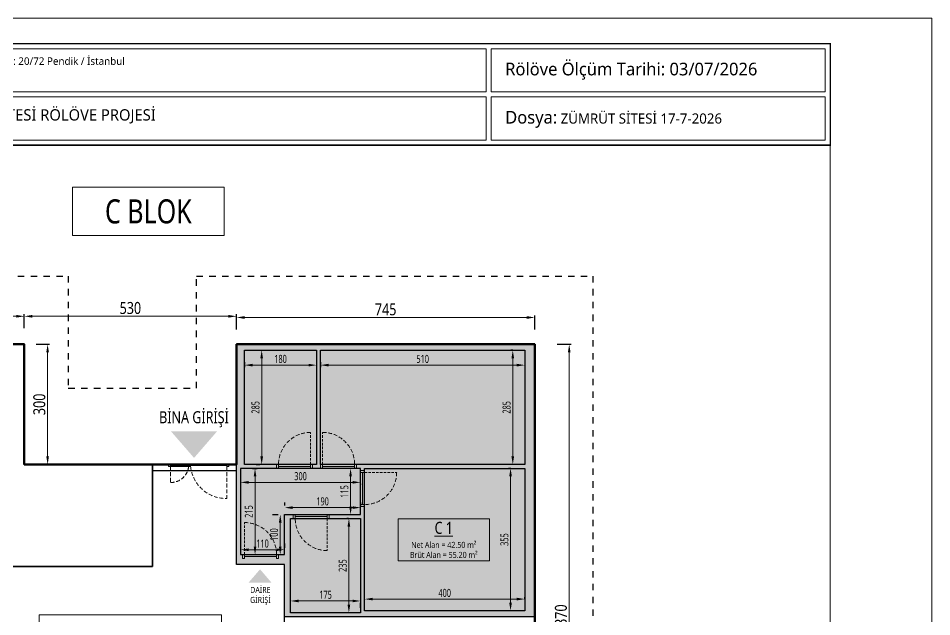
# Model space of a CAD drawing. Header units: metres. Extents: x 41905 to 73816, y -45641 to -42980.
# Drawn here: x 58440 to 60721, y -44474 to -42980 of the extents above; entities that cross this region are included whole.
import ezdxf

# ---------------------------------------------------------------- set-up
doc = ezdxf.new("R2010")
doc.units = ezdxf.units.M
doc.linetypes.add('HIDDEN2', pattern=[4.7625, 3.175, -1.5875])
doc.linetypes.add('JIS_02_1.2', pattern=[64.008, 32.004, -32.004])
for name, color, linetype, lineweight, true_color in [('0A PLAN BOYAMA', 7, 'Continuous', 13, 0xffdf7f), ('A GİRİŞ OKU', 1, 'Continuous', 13, 0xff0000), ('A YAZDIRMA', 7, 'Continuous', 13, 0x848484), ('A ÖLÇÜ DIŞ', 1, 'Continuous', 13, 0xff0000)]:
    doc.layers.add(name, color=color, linetype=linetype, lineweight=lineweight, true_color=true_color)
for name, color, linetype, lineweight in [('A ALAN BRÜT', 5, 'Continuous', 30), ('A ANTET', 7, 'Continuous', 13), ('A BİNA KONTUR', 4, 'Continuous', 50), ('A BİNA KONTUR KESİK', 4, 'JIS_02_1.2', 30), ('A DUVAR', 7, 'Continuous', 30), ('A KAPI', 11, 'Continuous', 13), ('A KAPI KESİK', 11, 'HIDDEN2', 13), ('A MERDİVEN', 3, 'Continuous', 13), ('A YAZI', 7, 'Continuous', 13)]:
    doc.layers.add(name, color=color, linetype=linetype, lineweight=lineweight)
doc.styles.add('HİB GENISO .70', font='GENISO.ttf', dxfattribs={"width": 0.7})
doc.styles.add('HİB NORMAL', font='segoeui.ttf')
doc.styles.add('HİB Segoe Bold', font='segoeuib.ttf', dxfattribs={"width": 0.8})
doc.styles.add('HİB SEGOE Normal .7', font='segoeui.ttf', dxfattribs={"width": 0.7})
doc.styles.add('HİB Segoe Semilight .7', font='segoeuisl.ttf', dxfattribs={"width": 0.7})
doc.dimstyles.new('HİB New', dxfattribs={"dimtxt": 12, "dimasz": 18, "dimexe": 5, "dimexo": 30, "dimgap": 5, "dimtad": 1, "dimdec": 0, "dimzin": 0, "dimdsep": 46, "dimtxsty": 'HİB Segoe Semilight .7', "dimcen": 0.09, "dimclrd": 256, "dimclre": 256, "dimclrt": 256, "dimadec": 0, "dimazin": 0, "dimtfac": 1, "dimtdec": 4, "dimtix": 1, "dimtofl": 0, "dimtmove": 0, "dimatfit": 3, "dimfxl": 30, "dimfxlon": 1, "dimtvp": 1, "dimtolj": 1, "dimtzin": 0, "dimlwd": -1, "dimlwe": -3, "dimarcsym": 0})

# ---------------------------------------------------------------- blocks, each defined once
blk = doc.blocks.new('safsafsaf')
at = {"layer": 'A ANTET', "linetype": 'ByBlock', "ltscale": 100}
blk.add_line((49168, -37858.9), (52997.3, -37858.9), dxfattribs=at)
at = {"layer": 'A ANTET', "linetype": 'ByBlock', "ltscale": 100, "const_width": 4.22}
blk.add_lwpolyline([(49168, -37858.9), (52997.3, -37858.9), (52997.3, -38140.5), (49168, -38140.5)], close=True, dxfattribs=at)
at = {"layer": 'A ANTET', "linetype": 'ByBlock', "ltscale": 100}
for points in [[(52997.3, -40674.5), (49168, -40674.5), (49168, -37858.9), (52997.3, -37858.9)], [(49860.6, -37873), (52042.3, -37873), (52042.3, -37992.7), (49860.6, -37992.7)], [(52056.4, -37992.7), (52983.2, -37992.7), (52983.2, -37873), (52056.4, -37873)], [(49860.6, -38006.7), (52042.3, -38006.7), (52042.3, -38126.4), (49860.6, -38126.4)], [(52056.4, -38126.4), (52983.2, -38126.4), (52983.2, -38006.7), (52056.4, -38006.7)]]:
    blk.add_lwpolyline(points, close=True, dxfattribs=at)
at = {"layer": 'A YAZDIRMA', "linetype": 'ByBlock', "ltscale": 100}
blk.add_lwpolyline([(53278.8, -40744.9), (53278.8, -37788.5), (49097.6, -37788.5), (49097.6, -40744.9)], close=True, dxfattribs=at)
at = {"layer": 'A ANTET', "linetype": 'ByBlock', "ltscale": 100, "attachment_point": 1, "style": 'HİB NORMAL'}
for s, insert, char_height, width in [('\\A1;\\pxql;Bozoğlu Mimarlık ve Tasarım Hizmetleri - Batı Mh. Ihlamur Sk. No: 20/72 Pendik / İstanbul\\PTel: 0538 796 27 73 - www.bozogluarchitects.com', (49896.5, -37896.8), 20.906, 1289.576), ('\\pxql;MALTEPE GİRNE MH. 16732-25 ZÜMRÜT SİTESİ RÖLÖVE PROJESİ', (49900, -38040.7), 31.359, 1361.276)]:
    blk.add_mtext(s, dxfattribs=dict(at, insert=insert, char_height=char_height, width=width))
at = {"layer": 'A ANTET', "color": 0, "linetype": 'ByBlock', "ltscale": 100, "char_height": 35.195, "width": 810.705, "attachment_point": 7, "style": 'HİB NORMAL'}
for s, insert in [('\\pxql;Rölöve Ölçüm Tarihi: 03/07/2026', (52095.2, -37958.7)), ('\\pxql;Dosya:{\\H0.8019x; ZÜMRÜT SİTESİ 17-7-2026}', (52095.2, -38092.4))]:
    blk.add_mtext(s, dxfattribs=dict(at, insert=insert))
blk = doc.blocks.new('*D17960')
at = {"layer": 'A ÖLÇÜ DIŞ', "lineweight": -3, "ltscale": 0.5}
for p, q in [((59004.6, -43838.5), (59004.6, -43850.6)), ((59184.6, -43838.5), (59184.6, -43850.6))]:
    blk.add_line(p, q, dxfattribs=at)
at = {"layer": 'A ÖLÇÜ DIŞ', "ltscale": 0.5}
blk.add_line((59024.6, -43845.6), (59164.6, -43845.6), dxfattribs=at)
at = {"layer": 'A ÖLÇÜ DIŞ'}
for points in [[(59024.6, -43842.3), (59024.6, -43849), (59004.6, -43845.6)], [(59164.6, -43849), (59164.6, -43842.3), (59184.6, -43845.6)]]:
    blk.add_solid(points, dxfattribs=at)
at = {"layer": 'Defpoints', "color": 0}
for p in [(59004.6, -43808.5), (59184.6, -43808.5), (59184.6, -43845.6)]:
    blk.add_point(p, dxfattribs=at)
at = {"layer": 'A ÖLÇÜ DIŞ', "ltscale": 0.5, "insert": (59094.6, -43830.2), "char_height": 20, "attachment_point": 5, "style": 'HİB SEGOE Normal .7'}
blk.add_mtext('\\A1;180', dxfattribs=at)
blk = doc.blocks.new('*D17961')
at = {"layer": 'A ÖLÇÜ DIŞ', "lineweight": -3, "ltscale": 0.5}
for p, q in [((59194.6, -43838.5), (59194.6, -43850.6)), ((59704.6, -43838.5), (59704.6, -43850.6))]:
    blk.add_line(p, q, dxfattribs=at)
at = {"layer": 'A ÖLÇÜ DIŞ', "ltscale": 0.5}
blk.add_line((59214.6, -43845.6), (59684.6, -43845.6), dxfattribs=at)
at = {"layer": 'A ÖLÇÜ DIŞ'}
for points in [[(59214.6, -43842.3), (59214.6, -43849), (59194.6, -43845.6)], [(59684.6, -43849), (59684.6, -43842.3), (59704.6, -43845.6)]]:
    blk.add_solid(points, dxfattribs=at)
at = {"layer": 'Defpoints', "color": 0}
for p in [(59194.6, -43808.5), (59704.6, -43808.5), (59704.6, -43845.6)]:
    blk.add_point(p, dxfattribs=at)
at = {"layer": 'A ÖLÇÜ DIŞ', "ltscale": 0.5, "insert": (59449.6, -43830.2), "char_height": 20, "attachment_point": 5, "style": 'HİB SEGOE Normal .7'}
blk.add_mtext('\\A1;510', dxfattribs=at)
blk = doc.blocks.new('*D17962')
at = {"layer": 'A ÖLÇÜ DIŞ', "lineweight": -3, "ltscale": 0.5}
for p, q in [((59674.6, -43808.5), (59669.6, -43808.5)), ((59674.6, -44093.5), (59669.6, -44093.5))]:
    blk.add_line(p, q, dxfattribs=at)
at = {"layer": 'A ÖLÇÜ DIŞ', "ltscale": 0.5}
blk.add_line((59674.6, -43828.5), (59674.6, -44073.5), dxfattribs=at)
at = {"layer": 'A ÖLÇÜ DIŞ'}
for points in [[(59677.9, -43828.5), (59671.2, -43828.5), (59674.6, -43808.5)], [(59671.2, -44073.5), (59677.9, -44073.5), (59674.6, -44093.5)]]:
    blk.add_solid(points, dxfattribs=at)
at = {"layer": 'Defpoints', "color": 0}
for p in [(59704.6, -43808.5), (59674.6, -44093.5), (59704.6, -44093.5)]:
    blk.add_point(p, dxfattribs=at)
at = {"layer": 'A ÖLÇÜ DIŞ', "ltscale": 0.5, "insert": (59659.2, -43951), "char_height": 20, "attachment_point": 5, "rotation": 90, "style": 'HİB SEGOE Normal .7'}
blk.add_mtext('\\A1;285', dxfattribs=at)
blk = doc.blocks.new('*D17963')
at = {"layer": 'A ÖLÇÜ DIŞ', "lineweight": -3, "ltscale": 0.5}
for p, q in [((59669.6, -44103.5), (59664, -44103.5)), ((59669.6, -44458.5), (59664, -44458.5))]:
    blk.add_line(p, q, dxfattribs=at)
at = {"layer": 'A ÖLÇÜ DIŞ', "ltscale": 0.5}
blk.add_line((59669, -44123.5), (59669, -44438.5), dxfattribs=at)
at = {"layer": 'A ÖLÇÜ DIŞ'}
for points in [[(59672.4, -44123.5), (59665.7, -44123.5), (59669, -44103.5)], [(59665.7, -44438.5), (59672.4, -44438.5), (59669, -44458.5)]]:
    blk.add_solid(points, dxfattribs=at)
at = {"layer": 'Defpoints', "color": 0}
for p in [(59699.6, -44103.5), (59669, -44458.5), (59699.6, -44458.5)]:
    blk.add_point(p, dxfattribs=at)
at = {"layer": 'A ÖLÇÜ DIŞ', "ltscale": 0.5, "insert": (59653.7, -44281), "char_height": 20, "attachment_point": 5, "rotation": 90, "style": 'HİB SEGOE Normal .7'}
blk.add_mtext('\\A1;355', dxfattribs=at)
blk = doc.blocks.new('*D17997')
at = {"layer": 'A ÖLÇÜ DIŞ', "lineweight": -3, "ltscale": 0.5}
for p, q in [((58994.6, -44141.9), (58994.6, -44143.2)), ((59294.6, -44141.9), (59294.6, -44143.2))]:
    blk.add_line(p, q, dxfattribs=at)
at = {"layer": 'A ÖLÇÜ DIŞ', "ltscale": 0.5}
blk.add_line((59274.6, -44138.2), (59014.6, -44138.2), dxfattribs=at)
at = {"layer": 'A ÖLÇÜ DIŞ'}
for points in [[(59014.6, -44134.8), (59014.6, -44141.5), (58994.6, -44138.2)], [(59274.6, -44141.5), (59274.6, -44134.8), (59294.6, -44138.2)]]:
    blk.add_solid(points, dxfattribs=at)
at = {"layer": 'Defpoints', "color": 0}
for p in [(58994.6, -44111.9), (59294.6, -44111.9), (58994.6, -44138.2)]:
    blk.add_point(p, dxfattribs=at)
at = {"layer": 'A ÖLÇÜ DIŞ', "ltscale": 0.5, "insert": (59144.6, -44122.8), "char_height": 20, "attachment_point": 5, "style": 'HİB SEGOE Normal .7'}
blk.add_mtext('\\A1;300', dxfattribs=at)
blk = doc.blocks.new('*D17998')
at = {"layer": 'A ÖLÇÜ DIŞ', "lineweight": -3, "ltscale": 0.5}
for p, q in [((59264.6, -44103.5), (59264.5, -44103.5)), ((59264.6, -44218.5), (59264.5, -44218.5))]:
    blk.add_line(p, q, dxfattribs=at)
at = {"layer": 'A ÖLÇÜ DIŞ', "ltscale": 0.5}
blk.add_line((59269.5, -44123.5), (59269.5, -44198.5), dxfattribs=at)
at = {"layer": 'A ÖLÇÜ DIŞ'}
for points in [[(59272.8, -44123.5), (59266.1, -44123.5), (59269.5, -44103.5)], [(59266.1, -44198.5), (59272.8, -44198.5), (59269.5, -44218.5)]]:
    blk.add_solid(points, dxfattribs=at)
at = {"layer": 'Defpoints', "color": 0}
for p in [(59294.6, -44103.5), (59269.5, -44218.5), (59294.6, -44218.5)]:
    blk.add_point(p, dxfattribs=at)
at = {"layer": 'A ÖLÇÜ DIŞ', "ltscale": 0.5, "insert": (59254.1, -44161), "char_height": 20, "attachment_point": 5, "rotation": 90, "style": 'HİB SEGOE Normal .7'}
blk.add_mtext('\\A1;115', dxfattribs=at)
blk = doc.blocks.new('*D17999')
at = {"layer": 'A ÖLÇÜ DIŞ', "lineweight": -3, "ltscale": 0.5}
for p, q in [((59104.6, -44188.5), (59104.6, -44196.2)), ((59294.6, -44188.5), (59294.6, -44196.2))]:
    blk.add_line(p, q, dxfattribs=at)
at = {"layer": 'A ÖLÇÜ DIŞ', "ltscale": 0.5}
blk.add_line((59274.6, -44201.2), (59124.6, -44201.2), dxfattribs=at)
at = {"layer": 'A ÖLÇÜ DIŞ'}
for points in [[(59124.6, -44197.9), (59124.6, -44204.6), (59104.6, -44201.2)], [(59274.6, -44204.6), (59274.6, -44197.9), (59294.6, -44201.2)]]:
    blk.add_solid(points, dxfattribs=at)
at = {"layer": 'Defpoints', "color": 0}
for p in [(59104.6, -44201.2), (59104.6, -44218.5), (59294.6, -44218.5)]:
    blk.add_point(p, dxfattribs=at)
at = {"layer": 'A ÖLÇÜ DIŞ', "ltscale": 0.5, "insert": (59199.6, -44185.8), "char_height": 20, "attachment_point": 5, "style": 'HİB SEGOE Normal .7'}
blk.add_mtext('\\A1;190', dxfattribs=at)
blk = doc.blocks.new('*D18000')
at = {"layer": 'A ÖLÇÜ DIŞ', "lineweight": -3, "ltscale": 0.5}
for p, q in [((59074.6, -44218.5), (59088.8, -44218.5)), ((59074.6, -44318.5), (59088.8, -44318.5))]:
    blk.add_line(p, q, dxfattribs=at)
at = {"layer": 'A ÖLÇÜ DIŞ', "ltscale": 0.5}
blk.add_line((59093.8, -44238.5), (59093.8, -44298.5), dxfattribs=at)
at = {"layer": 'A ÖLÇÜ DIŞ'}
for points in [[(59097.2, -44238.5), (59090.5, -44238.5), (59093.8, -44218.5)], [(59090.5, -44298.5), (59097.2, -44298.5), (59093.8, -44318.5)]]:
    blk.add_solid(points, dxfattribs=at)
at = {"layer": 'Defpoints', "color": 0}
for p in [(59104.6, -44218.5), (59093.8, -44318.5), (59104.6, -44318.5)]:
    blk.add_point(p, dxfattribs=at)
at = {"layer": 'A ÖLÇÜ DIŞ', "ltscale": 0.5, "insert": (59078.4, -44268.5), "char_height": 20, "attachment_point": 5, "rotation": 90, "style": 'HİB SEGOE Normal .7'}
blk.add_mtext('\\A1;100', dxfattribs=at)
blk = doc.blocks.new('*D18001')
at = {"layer": 'A ÖLÇÜ DIŞ', "lineweight": -3, "ltscale": 0.5}
for p, q in [((58994.6, -44290.8), (58994.6, -44301.4)), ((59104.6, -44290.8), (59104.6, -44301.4))]:
    blk.add_line(p, q, dxfattribs=at)
at = {"layer": 'A ÖLÇÜ DIŞ', "ltscale": 0.5}
blk.add_line((59084.6, -44306.4), (59014.6, -44306.4), dxfattribs=at)
at = {"layer": 'A ÖLÇÜ DIŞ'}
for points in [[(59014.6, -44303), (59014.6, -44309.7), (58994.6, -44306.4)], [(59084.6, -44309.7), (59084.6, -44303), (59104.6, -44306.4)]]:
    blk.add_solid(points, dxfattribs=at)
at = {"layer": 'Defpoints', "color": 0}
for p in [(58994.6, -44306.4), (58994.6, -44320.8), (59104.6, -44320.8)]:
    blk.add_point(p, dxfattribs=at)
at = {"layer": 'A ÖLÇÜ DIŞ', "ltscale": 0.5, "insert": (59049.6, -44291), "char_height": 20, "attachment_point": 5, "style": 'HİB SEGOE Normal .7'}
blk.add_mtext('\\A1;110', dxfattribs=at)
blk = doc.blocks.new('*D18002')
at = {"layer": 'A ÖLÇÜ DIŞ', "lineweight": -3, "ltscale": 0.5}
for p, q in [((59024.6, -44103.5), (59035.9, -44103.5)), ((59024.6, -44318.5), (59035.9, -44318.5))]:
    blk.add_line(p, q, dxfattribs=at)
at = {"layer": 'A ÖLÇÜ DIŞ', "ltscale": 0.5}
blk.add_line((59030.9, -44123.5), (59030.9, -44298.5), dxfattribs=at)
at = {"layer": 'A ÖLÇÜ DIŞ'}
for points in [[(59034.2, -44123.5), (59027.5, -44123.5), (59030.9, -44103.5)], [(59027.5, -44298.5), (59034.2, -44298.5), (59030.9, -44318.5)]]:
    blk.add_solid(points, dxfattribs=at)
at = {"layer": 'Defpoints', "color": 0}
for p in [(58994.6, -44103.5), (58994.6, -44318.5), (59030.9, -44318.5)]:
    blk.add_point(p, dxfattribs=at)
at = {"layer": 'A ÖLÇÜ DIŞ', "ltscale": 0.5, "insert": (59015.5, -44211), "char_height": 20, "attachment_point": 5, "rotation": 90, "style": 'HİB SEGOE Normal .7'}
blk.add_mtext('\\A1;215', dxfattribs=at)
blk = doc.blocks.new('*D18003')
at = {"layer": 'A ÖLÇÜ DIŞ', "ltscale": 0.5}
blk.add_line((59139.6, -44434.2), (59274.6, -44434.2), dxfattribs=at)
at = {"layer": 'A ÖLÇÜ DIŞ', "lineweight": -3, "ltscale": 0.5}
for p, q in [((59119.6, -44451.5), (59119.6, -44439.2)), ((59294.6, -44451.5), (59294.6, -44439.2))]:
    blk.add_line(p, q, dxfattribs=at)
at = {"layer": 'A ÖLÇÜ DIŞ'}
for points in [[(59139.6, -44430.9), (59139.6, -44437.5), (59119.6, -44434.2)], [(59274.6, -44437.5), (59274.6, -44430.9), (59294.6, -44434.2)]]:
    blk.add_solid(points, dxfattribs=at)
at = {"layer": 'Defpoints', "color": 0}
for p in [(59119.6, -44421.5), (59294.6, -44421.5), (59294.6, -44434.2)]:
    blk.add_point(p, dxfattribs=at)
at = {"layer": 'A ÖLÇÜ DIŞ', "ltscale": 0.5, "insert": (59207.1, -44418.8), "char_height": 20, "attachment_point": 5, "style": 'HİB SEGOE Normal .7'}
blk.add_mtext('\\A1;175', dxfattribs=at)
blk = doc.blocks.new('*D18004')
at = {"layer": 'A ÖLÇÜ DIŞ', "lineweight": -3, "ltscale": 0.5}
for p, q in [((59264.6, -44228.5), (59260.3, -44228.5)), ((59264.6, -44463.5), (59260.3, -44463.5))]:
    blk.add_line(p, q, dxfattribs=at)
at = {"layer": 'A ÖLÇÜ DIŞ', "ltscale": 0.5}
blk.add_line((59265.3, -44443.5), (59265.3, -44248.5), dxfattribs=at)
at = {"layer": 'A ÖLÇÜ DIŞ'}
for points in [[(59268.6, -44248.5), (59261.9, -44248.5), (59265.3, -44228.5)], [(59261.9, -44443.5), (59268.6, -44443.5), (59265.3, -44463.5)]]:
    blk.add_solid(points, dxfattribs=at)
at = {"layer": 'Defpoints', "color": 0}
for p in [(59265.3, -44228.5), (59294.6, -44228.5), (59294.6, -44463.5)]:
    blk.add_point(p, dxfattribs=at)
at = {"layer": 'A ÖLÇÜ DIŞ', "ltscale": 0.5, "insert": (59249.9, -44346), "char_height": 20, "attachment_point": 5, "rotation": 90, "style": 'HİB SEGOE Normal .7'}
blk.add_mtext('\\A1;235', dxfattribs=at)
blk = doc.blocks.new('*D18005')
at = {"layer": 'A ÖLÇÜ DIŞ', "lineweight": -3, "ltscale": 0.5}
for p, q in [((59304.6, -44428.5), (59304.6, -44424.5)), ((59704.6, -44428.5), (59704.6, -44424.5))]:
    blk.add_line(p, q, dxfattribs=at)
at = {"layer": 'A ÖLÇÜ DIŞ', "ltscale": 0.5}
blk.add_line((59324.6, -44429.5), (59684.6, -44429.5), dxfattribs=at)
at = {"layer": 'A ÖLÇÜ DIŞ'}
for points in [[(59324.6, -44426.2), (59324.6, -44432.8), (59304.6, -44429.5)], [(59684.6, -44432.8), (59684.6, -44426.2), (59704.6, -44429.5)]]:
    blk.add_solid(points, dxfattribs=at)
at = {"layer": 'Defpoints', "color": 0}
for p in [(59704.6, -44429.5), (59304.6, -44458.5), (59704.6, -44458.5)]:
    blk.add_point(p, dxfattribs=at)
at = {"layer": 'A ÖLÇÜ DIŞ', "ltscale": 0.5, "insert": (59504.6, -44414.2), "char_height": 20, "attachment_point": 5, "style": 'HİB SEGOE Normal .7'}
blk.add_mtext('\\A1;400', dxfattribs=at)
blk = doc.blocks.new('*D18011')
at = {"layer": 'A ÖLÇÜ DIŞ', "lineweight": -3, "ltscale": 0.5}
for p, q in [((59034, -43808.5), (59042.5, -43808.5)), ((59034, -44093.5), (59042.5, -44093.5))]:
    blk.add_line(p, q, dxfattribs=at)
at = {"layer": 'A ÖLÇÜ DIŞ', "ltscale": 0.5}
blk.add_line((59047.5, -43828.5), (59047.5, -44073.5), dxfattribs=at)
at = {"layer": 'A ÖLÇÜ DIŞ'}
for points in [[(59050.8, -43828.5), (59044.1, -43828.5), (59047.5, -43808.5)], [(59044.1, -44073.5), (59050.8, -44073.5), (59047.5, -44093.5)]]:
    blk.add_solid(points, dxfattribs=at)
at = {"layer": 'Defpoints', "color": 0}
for p in [(59064, -43808.5), (59047.5, -44093.5), (59064, -44093.5)]:
    blk.add_point(p, dxfattribs=at)
at = {"layer": 'A ÖLÇÜ DIŞ', "ltscale": 0.5, "insert": (59032.1, -43951), "char_height": 20, "attachment_point": 5, "rotation": 90, "style": 'HİB SEGOE Normal .7'}
blk.add_mtext('\\A1;285', dxfattribs=at)
blk = doc.blocks.new('KAPI 90X10')
at = {"layer": 'A KAPI', "color": 0}
for points in [[(5, 10), (0, 10), (0, 0), (5, 0)], [(85, 5), (85, 10), (5, 10), (5, 5)], [(90, 10), (85, 10), (85, 0), (90, 0)]]:
    blk.add_lwpolyline(points, close=True, dxfattribs=at)
at = {"layer": 'A KAPI KESİK', "color": 0, "ltscale": 2}
blk.add_line((85, 10), (85, 90), dxfattribs=at)
at = {"layer": 'A KAPI KESİK', "color": 0, "ltscale": 3}
blk.add_arc((85, 10), 80, 90, 180, dxfattribs=at)
at = {"layer": 'A YAZI', "color": 0, "style": 'HİB Segoe Semilight .7', "width": 0.7}
blk.add_attdef('KAPI_NO', (76.6, 23.8), '', height=12, rotation=90, dxfattribs=at)
blk = doc.blocks.new('KAPI GİRİŞ 150')
at = {"layer": 'A KAPI', "ltscale": 100}
for points in [[(-5, 40), (0, 40), (0, 45), (-5, 45)], [(50, 42.5), (50, 40), (0, 40), (0, 42.5)], [(140, 45), (140, 42.5), (45, 42.5), (45, 45)], [(50, 40), (45, 40), (45, 45), (50, 45)], [(145, 40), (140, 40), (140, 45), (145, 45)]]:
    blk.add_lwpolyline(points, close=True, dxfattribs=at)
at = {"layer": 'A KAPI KESİK', "ltscale": 3}
for p, q in [((0, 40), (0, 0)), ((140, 40), (140, -40))]:
    blk.add_line(p, q, dxfattribs=at)
for centre, radius, start, end in [((0.7, 44.5), 44.5, 269.104, 354.1631), ((138.6, 49.1), 89.1, 185.8369, 270.896)]:
    blk.add_arc(centre, radius, start, end, dxfattribs=at)
at = {"layer": 'A YAZI', "style": 'HİB GENISO .70', "text_generation_flag": 4, "width": 0.7}
blk.add_attdef('KAPI_NO', (119.9, -16.4), '', height=12, rotation=90, dxfattribs=at)
blk = doc.blocks.new('MER')
at = {"layer": 'A MERDİVEN'}
for p, q in [((0, 110), (0, 0)), ((28.4, 110), (28.4, 0)), ((56.9, 110), (56.9, 0)), ((85.3, 110), (85.3, 0)), ((113.7, 110), (113.7, 0)), ((142.2, 110), (142.2, 0)), ((170.6, 110), (170.6, 0)), ((199.1, 110), (199.1, 0)), ((227.5, 110), (227.5, 0)), ((255.9, 110), (255.9, 0)), ((284.4, 110), (284.4, 0)), ((312.8, 110), (312.8, 0)), ((341.2, 110), (341.2, 0)), ((369.7, 110), (369.7, 0)), ((398.1, 110), (398.1, 0)), ((426.6, 110), (426.6, 0)), ((455, 110), (455, 0)), ((449, 55), (17.7, 55.5))]:
    blk.add_line(p, q, dxfattribs=at)
for points in [[(0, 130), (455, 130), (455, 110), (0, 110)], [(0, 55.5), (17.7, 45.3), (17.7, 65.8)]]:
    blk.add_lwpolyline(points, close=True, dxfattribs=at)
blk.add_circle((455, 55), 6, dxfattribs=at)
for p in [(28.4, 110), (56.9, 110), (85.3, 110), (113.7, 110), (142.2, 110), (170.6, 110), (199.1, 110), (227.5, 110), (255.9, 110), (284.4, 110), (312.8, 110), (341.2, 110), (369.7, 110), (398.1, 110), (426.6, 110)]:
    blk.add_point(p, dxfattribs=at)
blk = doc.blocks.new('*D18016')
at = {"layer": 'A ÖLÇÜ DIŞ', "lineweight": -3, "ltscale": 0.5}
for p, q in [((57709.6, -43753.7), (57709.6, -43718.7)), ((58454.6, -43753.7), (58454.6, -43718.7))]:
    blk.add_line(p, q, dxfattribs=at)
at = {"layer": 'A ÖLÇÜ DIŞ', "ltscale": 0.5}
blk.add_line((57729.6, -43723.7), (58434.6, -43723.7), dxfattribs=at)
at = {"layer": 'A ÖLÇÜ DIŞ'}
for points in [[(57729.6, -43720.4), (57729.6, -43727.1), (57709.6, -43723.7)], [(58434.6, -43727.1), (58434.6, -43720.4), (58454.6, -43723.7)]]:
    blk.add_solid(points, dxfattribs=at)
at = {"layer": 'Defpoints', "color": 0}
for p in [(58454.6, -43723.7), (57709.6, -43793.5), (58454.6, -43793.5)]:
    blk.add_point(p, dxfattribs=at)
at = {"layer": 'A ÖLÇÜ DIŞ', "ltscale": 0.5, "insert": (58082.1, -43703.5), "char_height": 30, "attachment_point": 5, "style": 'HİB Segoe Bold'}
blk.add_mtext('\\A1;745', dxfattribs=at)
blk = doc.blocks.new('*D18017')
at = {"layer": 'A ÖLÇÜ DIŞ', "lineweight": -3, "ltscale": 0.5}
for p, q in [((58454.6, -43753.7), (58454.6, -43718.7)), ((58984.6, -43753.7), (58984.6, -43718.7))]:
    blk.add_line(p, q, dxfattribs=at)
at = {"layer": 'A ÖLÇÜ DIŞ', "ltscale": 0.5}
blk.add_line((58474.6, -43723.7), (58964.6, -43723.7), dxfattribs=at)
at = {"layer": 'A ÖLÇÜ DIŞ'}
for points in [[(58474.6, -43720.4), (58474.6, -43727.1), (58454.6, -43723.7)], [(58964.6, -43727.1), (58964.6, -43720.4), (58984.6, -43723.7)]]:
    blk.add_solid(points, dxfattribs=at)
at = {"layer": 'Defpoints', "color": 0}
for p in [(58984.6, -43723.7), (58454.6, -43793.5), (58984.6, -43793.5)]:
    blk.add_point(p, dxfattribs=at)
at = {"layer": 'A ÖLÇÜ DIŞ', "ltscale": 0.5, "insert": (58719.6, -43703.2), "char_height": 30, "attachment_point": 5, "style": 'HİB Segoe Bold'}
blk.add_mtext('\\A1;530', dxfattribs=at)
blk = doc.blocks.new('*D18018')
at = {"layer": 'A ÖLÇÜ DIŞ', "lineweight": -3, "ltscale": 0.5}
for p, q in [((58984.6, -43756.7), (58984.6, -43721.7)), ((59729.6, -43756.7), (59729.6, -43721.7))]:
    blk.add_line(p, q, dxfattribs=at)
at = {"layer": 'A ÖLÇÜ DIŞ', "ltscale": 0.5}
blk.add_line((59004.6, -43726.7), (59709.6, -43726.7), dxfattribs=at)
at = {"layer": 'A ÖLÇÜ DIŞ'}
for points in [[(59004.6, -43723.4), (59004.6, -43730.1), (58984.6, -43726.7)], [(59709.6, -43730.1), (59709.6, -43723.4), (59729.6, -43726.7)]]:
    blk.add_solid(points, dxfattribs=at)
at = {"layer": 'Defpoints', "color": 0}
for p in [(59729.6, -43726.7), (58984.6, -43793.5), (59729.6, -43793.5)]:
    blk.add_point(p, dxfattribs=at)
at = {"layer": 'A ÖLÇÜ DIŞ', "ltscale": 0.5, "insert": (59357.1, -43706.5), "char_height": 30, "attachment_point": 5, "style": 'HİB Segoe Bold'}
blk.add_mtext('\\A1;745', dxfattribs=at)
blk = doc.blocks.new('*D18019')
at = {"layer": 'A ÖLÇÜ DIŞ', "lineweight": -3, "ltscale": 0.5}
for p, q in [((59785.5, -43793.5), (59820.5, -43793.5)), ((59785.5, -45163.5), (59820.5, -45163.5))]:
    blk.add_line(p, q, dxfattribs=at)
at = {"layer": 'A ÖLÇÜ DIŞ', "ltscale": 0.5}
blk.add_line((59815.5, -43813.5), (59815.5, -45143.5), dxfattribs=at)
at = {"layer": 'A ÖLÇÜ DIŞ'}
for points in [[(59818.8, -43813.5), (59812.2, -43813.5), (59815.5, -43793.5)], [(59812.2, -45143.5), (59818.8, -45143.5), (59815.5, -45163.5)]]:
    blk.add_solid(points, dxfattribs=at)
at = {"layer": 'Defpoints', "color": 0}
for p in [(59729.6, -43793.5), (59729.6, -45163.5), (59815.5, -45163.5)]:
    blk.add_point(p, dxfattribs=at)
at = {"layer": 'A ÖLÇÜ DIŞ', "ltscale": 0.5, "insert": (59794.9, -44478.5), "char_height": 30, "attachment_point": 5, "rotation": 90, "style": 'HİB Segoe Bold'}
blk.add_mtext('\\A1;1370', dxfattribs=at)
blk = doc.blocks.new('*D18020')
at = {"layer": 'A ÖLÇÜ DIŞ', "lineweight": -3, "ltscale": 0.5}
for p, q in [((58484.6, -43793.5), (58517.9, -43793.5)), ((58484.6, -44093.5), (58517.9, -44093.5))]:
    blk.add_line(p, q, dxfattribs=at)
at = {"layer": 'A ÖLÇÜ DIŞ', "ltscale": 0.5}
blk.add_line((58512.9, -44073.5), (58512.9, -43813.5), dxfattribs=at)
at = {"layer": 'A ÖLÇÜ DIŞ'}
for points in [[(58516.2, -43813.5), (58509.5, -43813.5), (58512.9, -43793.5)], [(58509.5, -44073.5), (58516.2, -44073.5), (58512.9, -44093.5)]]:
    blk.add_solid(points, dxfattribs=at)
at = {"layer": 'Defpoints', "color": 0}
for p in [(58454.6, -43793.5), (58512.9, -43793.5), (58454.6, -44093.5)]:
    blk.add_point(p, dxfattribs=at)
at = {"layer": 'A ÖLÇÜ DIŞ', "ltscale": 0.5, "insert": (58492.3, -43943.5), "char_height": 30, "attachment_point": 5, "rotation": 90, "style": 'HİB Segoe Bold'}
blk.add_mtext('\\A1;300', dxfattribs=at)

msp = doc.modelspace()

# ---------------------------------------------------------------- hatches: boundary and pattern name
at = {"layer": '0A PLAN BOYAMA', "linetype": 'ByBlock', "ltscale": 100, "true_color": 0xffeebb, "transparency": 33554687}
h = msp.add_hatch(color=254, dxfattribs=at)
h.dxf.hatch_style = 1
h.paths.add_polyline_path([(58984.6, -43793.5), (59729.6, -43793.5), (59729.6, -44473.5), (59104.6, -44473.5), (59104.6, -44343.5), (58984.6, -44343.5)])
at = {"layer": 'A GİRİŞ OKU', "ltscale": 100, "transparency": 33554687}
h = msp.add_hatch(color=256, dxfattribs=at)
h.dxf.hatch_style = 1
h.paths.add_polyline_path([(58820.8, -44010.6), (58936.3, -44010.6), (58878.6, -44077.2)])
h = msp.add_hatch(color=256, dxfattribs=at)
h.dxf.hatch_style = 1
h.paths.add_polyline_path([(59014.5, -44388.6), (59072.2, -44388.6), (59043.4, -44355.2)])

# ---------------------------------------------------------------- linework, layer by layer
at = {"layer": 'A ALAN BRÜT', "ltscale": 0.5}
msp.add_line((58774.6, -44093.5), (58984.6, -44093.5), dxfattribs=at)
for points in [[(57709.6, -43793.5), (57709.6, -44473.5), (58341.6, -44473.5), (58341.6, -44348.5), (58774.6, -44348.5), (58774.6, -44093.5), (58454.6, -44093.5), (58454.6, -43793.5)], [(58984.6, -43793.5), (59729.6, -43793.5), (59729.6, -44473.5), (59104.6, -44473.5), (59104.6, -44343.5), (58984.6, -44343.5)], [(58774.6, -44093.5), (58774.6, -44348.5), (58341.6, -44348.5), (58341.6, -44473.5), (58341.6, -44598.5), (58719.6, -44598.5), (59104.6, -44598.5), (59104.6, -44473.5), (59104.6, -44473.5), (59104.6, -44343.5), (58984.6, -44343.5), (58984.6, -44093.5)]]:
    msp.add_lwpolyline(points, close=True, dxfattribs=at)
at = {"layer": 'A BİNA KONTUR', "ltscale": 0.5}
msp.add_lwpolyline([(57709.6, -43793.5), (58454.6, -43793.5), (58454.6, -44093.5), (58984.6, -44093.5), (58984.6, -43793.5), (59729.6, -43793.5), (59729.6, -45163.5), (58989.6, -45163.5), (58989.6, -44893.5), (58449.6, -44893.5), (58449.6, -45163.5), (57709.6, -45163.5)], close=True, dxfattribs=at)
at = {"layer": 'A BİNA KONTUR KESİK', "linetype": 'JIS_02_1.2', "ltscale": 0.5}
msp.add_lwpolyline([(57574.6, -43623.5), (58564.6, -43623.5), (58564.6, -43903.5), (58884.6, -43903.5), (58884.6, -43623.5), (59874.6, -43623.5), (59874.6, -45313.5), (58884.6, -45313.5), (58884.6, -45033.5), (58564.6, -45033.5), (58564.6, -45313.5), (57574.6, -45313.5)], close=True, dxfattribs=at)
at = {"layer": 'A DUVAR', "ltscale": 0.5}
for points in [[(59004.6, -43808.5), (59184.6, -43808.5), (59184.6, -44093.5), (59004.6, -44093.5)], [(59194.6, -43808.5), (59704.6, -43808.5), (59704.6, -44093.5), (59194.6, -44093.5)], [(58994.6, -44318.5), (59104.6, -44318.5), (59104.6, -44218.5), (59294.6, -44218.5), (59294.6, -44103.5), (58994.6, -44103.5)], [(59304.6, -44103.5), (59704.6, -44103.5), (59704.6, -44458.5), (59304.6, -44458.5)], [(59119.6, -44228.5), (59294.6, -44228.5), (59294.6, -44463.5), (59119.6, -44463.5)]]:
    msp.add_lwpolyline(points, close=True, dxfattribs=at)
msp.add_lwpolyline([(58774.6, -44108.5), (58984.6, -44108.5)], dxfattribs=at)

# ---------------------------------------------------------------- block references
at = {"layer": 'A ANTET', "ltscale": 0.5, "xscale": 0.8999999999999999, "yscale": 0.8999999999999999, "zscale": 0.8999999999999999}
msp.add_blockref('safsafsaf', (12769.9, -8970.3), dxfattribs=at)
at = {"layer": 'A DUVAR'}
msp.add_blockref('KAPI GİRİŞ 150', (58820.1, -44138.5), dxfattribs=at)
at = {"layer": 'A DUVAR', "ltscale": 0.5}
msp.add_blockref('MER', (58492.1, -44598.5), dxfattribs=at)
at = {"layer": 'A KAPI', "ltscale": 100}
msp.add_blockref('KAPI 90X10', (59084.6, -44103.5), dxfattribs=at)
at = {"layer": 'A KAPI', "ltscale": 100, "xscale": -1}
for p in [(59284.6, -44103.5), (59089.6, -44328.5)]:
    msp.add_blockref('KAPI 90X10', p, dxfattribs=at)
for p, rotation in [((59294.6, -44198.5), 270), ((59126.3, -44218.5), 180)]:
    msp.add_blockref('KAPI 90X10', p, dxfattribs=dict(at, rotation=rotation))

# ---------------------------------------------------------------- texts
at = {"layer": 'A YAZI', "ltscale": 100, "attachment_point": 7, "style": 'HİB Segoe Bold', "bg_fill": 16}
for s, insert, char_height, width in [('\\pxqc;C BLOK', (58605, -43492.7), 60, 318.775), ('\\pxqc;{\\H2x;\\LC 1\\P\\pxql;}Net Alan^I= 42.50 m²\\PBrüt Alan^I= 55.20 m²', (59395.8, -44327), 15, 212.748)]:
    msp.add_mtext(s, dxfattribs=dict(at, insert=insert, char_height=char_height, width=width))
at = {"layer": 'A YAZI', "ltscale": 100, "style": 'HİB Segoe Bold'}
for s, insert, char_height, width, attachment_point in [('BİNA GİRİŞİ', (58878.4, -44000.7), 30, 272.47, 8), ('DAİRE\\PGİRİŞİ', (59044.2, -44399), 15, 136.235, 2)]:
    msp.add_mtext(s, dxfattribs=dict(at, insert=insert, char_height=char_height, width=width, attachment_point=attachment_point))

# ---------------------------------------------------------------- dimensions: what is measured, and where the dimension line sits
at = {"layer": 'A ÖLÇÜ DIŞ', "ltscale": 0.5}
for base, p1, p2, override, picture, middle in [((58454.6, -43723.7), (57709.6, -43793.5), (58454.6, -43793.5), {"dimtxt": 30, "dimasz": 20, "dimtxsty": 'HİB Segoe Bold'}, '*D18016', (58082.1, -43703.5)), ((58984.6, -43723.7), (58454.6, -43793.5), (58984.6, -43793.5), {"dimtxt": 30, "dimasz": 20, "dimtxsty": 'HİB Segoe Bold'}, '*D18017', (58719.6, -43703.2)), ((59729.6, -43726.7), (58984.6, -43793.5), (59729.6, -43793.5), {"dimtxt": 30, "dimasz": 20, "dimtxsty": 'HİB Segoe Bold'}, '*D18018', (59357.1, -43706.5)), ((59184.6, -43845.6), (59004.6, -43808.5), (59184.6, -43808.5), {"dimtxt": 20, "dimasz": 20, "dimtxsty": 'HİB SEGOE Normal .7'}, '*D17960', (59094.6, -43830.2)), ((59704.6, -43845.6), (59194.6, -43808.5), (59704.6, -43808.5), {"dimtxt": 20, "dimasz": 20, "dimtxsty": 'HİB SEGOE Normal .7'}, '*D17961', (59449.6, -43830.2)), ((58994.6, -44138.2), (59294.6, -44111.9), (58994.6, -44111.9), {"dimtxt": 20, "dimasz": 20, "dimtxsty": 'HİB SEGOE Normal .7'}, '*D17997', (59144.6, -44122.8)), ((59104.6, -44201.2), (59294.6, -44218.5), (59104.6, -44218.5), {"dimtxt": 20, "dimasz": 20, "dimtxsty": 'HİB SEGOE Normal .7'}, '*D17999', (59199.6, -44185.8)), ((58994.6, -44306.4), (59104.6, -44320.8), (58994.6, -44320.8), {"dimtxt": 20, "dimasz": 20, "dimtxsty": 'HİB SEGOE Normal .7'}, '*D18001', (59049.6, -44291)), ((59294.6, -44434.2), (59119.6, -44421.5), (59294.6, -44421.5), {"dimtxt": 20, "dimasz": 20, "dimtxsty": 'HİB SEGOE Normal .7'}, '*D18003', (59207.1, -44418.8)), ((59704.6, -44429.5), (59304.6, -44458.5), (59704.6, -44458.5), {"dimtxt": 20, "dimasz": 20, "dimtxsty": 'HİB SEGOE Normal .7'}, '*D18005', (59504.6, -44414.2))]:
    dim = msp.add_linear_dim(base=base, p1=p1, p2=p2, dimstyle='HİB New', override=override, dxfattribs=at)
    dim.commit()
    dim.dimension.update_dxf_attribs({"geometry": picture, "text_midpoint": middle})
for base, p1, p2, override, picture, middle in [((58512.9, -43793.5), (58454.6, -44093.5), (58454.6, -43793.5), {"dimtxt": 30, "dimasz": 20, "dimtxsty": 'HİB Segoe Bold'}, '*D18020', (58492.3, -43943.5)), ((59815.5, -45163.5), (59729.6, -43793.5), (59729.6, -45163.5), {"dimtxt": 30, "dimasz": 20, "dimtxsty": 'HİB Segoe Bold'}, '*D18019', (59794.9, -44478.5)), ((59047.5, -44093.5), (59064, -43808.5), (59064, -44093.5), {"dimtxt": 20, "dimasz": 20, "dimtxsty": 'HİB SEGOE Normal .7'}, '*D18011', (59032.1, -43951)), ((59674.6, -44093.5), (59704.6, -43808.5), (59704.6, -44093.5), {"dimtxt": 20, "dimasz": 20, "dimtxsty": 'HİB SEGOE Normal .7'}, '*D17962', (59659.2, -43951)), ((59030.9, -44318.5), (58994.6, -44103.5), (58994.6, -44318.5), {"dimtxt": 20, "dimasz": 20, "dimtxsty": 'HİB SEGOE Normal .7'}, '*D18002', (59015.5, -44211)), ((59269.5, -44218.5), (59294.6, -44103.5), (59294.6, -44218.5), {"dimtxt": 20, "dimasz": 20, "dimtxsty": 'HİB SEGOE Normal .7'}, '*D17998', (59254.1, -44161)), ((59669, -44458.5), (59699.6, -44103.5), (59699.6, -44458.5), {"dimtxt": 20, "dimasz": 20, "dimtxsty": 'HİB SEGOE Normal .7'}, '*D17963', (59653.7, -44281)), ((59093.8, -44318.5), (59104.6, -44218.5), (59104.6, -44318.5), {"dimtxt": 20, "dimasz": 20, "dimtxsty": 'HİB SEGOE Normal .7'}, '*D18000', (59078.4, -44268.5)), ((59265.3, -44228.5), (59294.6, -44463.5), (59294.6, -44228.5), {"dimtxt": 20, "dimasz": 20, "dimtxsty": 'HİB SEGOE Normal .7'}, '*D18004', (59249.9, -44346))]:
    dim = msp.add_linear_dim(base=base, p1=p1, p2=p2, angle=90, dimstyle='HİB New', override=override, dxfattribs=at)
    dim.commit()
    dim.dimension.update_dxf_attribs({"geometry": picture, "text_midpoint": middle})

doc.saveas('drawing.dxf')
